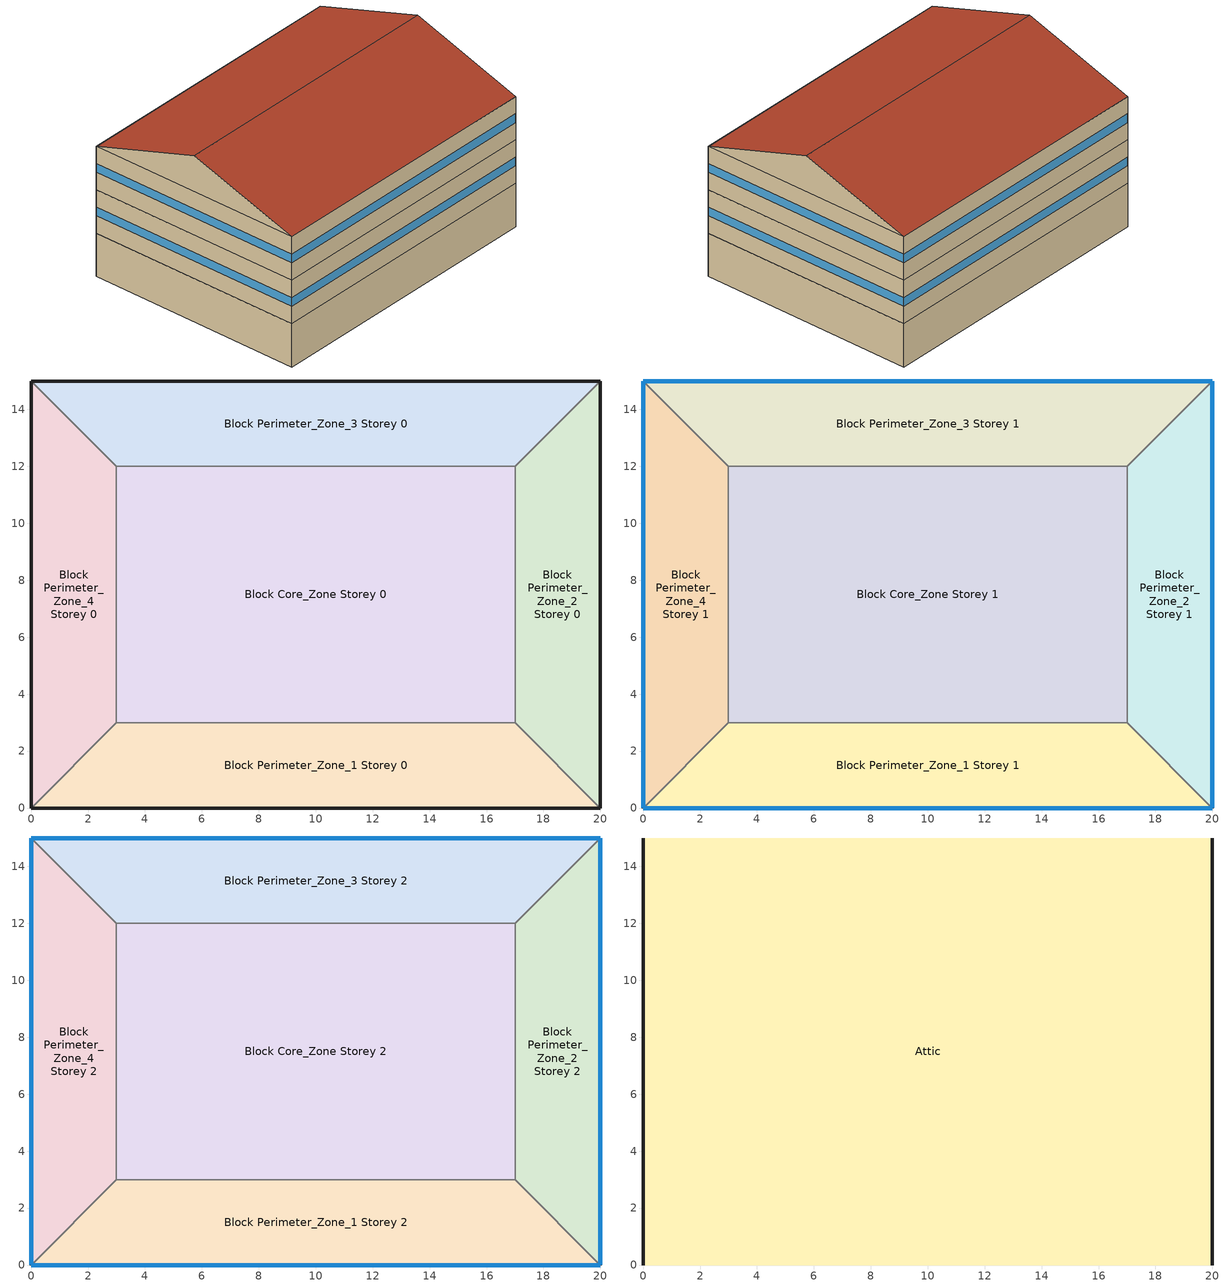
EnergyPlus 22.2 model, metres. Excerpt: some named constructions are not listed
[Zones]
Block Perimeter_Zone_1 Storey 0
 floor ground (GroundSlab): 17,3 20,0 0,0 3,3 z-3
 wall ground (GroundWall): 0,0 20,0 z-3:0
 wall to Block Perimeter_Zone_4 Storey 0 (Partition): 3,3 0,0 z-3:0
 wall to Block Perimeter_Zone_2 Storey 0 (Partition): 20,0 17,3 z-3:0
 wall to Block Core_Zone Storey 0 (Partition): 17,3 3,3 z-3:0
Block Perimeter_Zone_2 Storey 0
 floor ground (GroundSlab): 20,15 20,0 17,3 17,12 z-3
 wall ground (GroundWall): 20,0 20,15 z-3:0
 wall to Block Perimeter_Zone_3 Storey 0 (Partition): 20,15 17,12 z-3:0
 wall to Block Core_Zone Storey 0 (Partition): 17,12 17,3 z-3:0
Block Perimeter_Zone_3 Storey 0
 floor ground (GroundSlab): 20,15 17,12 3,12 0,15 z-3
 wall ground (GroundWall): 20,15 0,15 z-3:0
 wall to Block Perimeter_Zone_4 Storey 0 (Partition): 0,15 3,12 z-3:0
 wall to Block Core_Zone Storey 0 (Partition): 3,12 17,12 z-3:0
Block Perimeter_Zone_4 Storey 0
 floor ground (GroundSlab): 0,15 3,12 3,3 0,0 z-3
 wall ground (GroundWall): 0,15 0,0 z-3:0
 wall to Block Core_Zone Storey 0 (Partition): 3,3 3,12 z-3:0
Block Core_Zone Storey 0
 floor ground (GroundSlab): 17,12 17,3 3,3 3,12 z-3
Block Perimeter_Zone_1 Storey 1
 floor to Block Perimeter_Zone_1 Storey 0 (BasementCeiling_Reversed): 20,0 0,0 3,3 17,3 z0
 wall outside (Facade): 0,0 20,0 z0:3
 wall to Block Perimeter_Zone_4 Storey 1 (Partition): 3,3 0,0 z0:3
 wall to Block Perimeter_Zone_2 Storey 1 (Partition): 20,0 17,3 z0:3
 wall to Block Core_Zone Storey 1 (Partition): 17,3 3,3 z0:3
 window (single): 0.01,0 19.99,0 z1.2:1.8
Block Perimeter_Zone_2 Storey 1
 floor to Block Perimeter_Zone_2 Storey 0 (BasementCeiling_Reversed): 20,15 20,0 17,3 17,12 z0
 wall outside (Facade): 20,0 20,15 z0:3
 wall to Block Perimeter_Zone_3 Storey 1 (Partition): 20,15 17,12 z0:3
 wall to Block Core_Zone Storey 1 (Partition): 17,12 17,3 z0:3
 window (single): 20,0.01 20,14.99 z1.2:1.8
Block Perimeter_Zone_3 Storey 1
 floor to Block Perimeter_Zone_3 Storey 0 (BasementCeiling_Reversed): 20,15 17,12 3,12 0,15 z0
 wall outside (Facade): 20,15 0,15 z0:3
 wall to Block Perimeter_Zone_4 Storey 1 (Partition): 0,15 3,12 z0:3
 wall to Block Core_Zone Storey 1 (Partition): 3,12 17,12 z0:3
 window (single): 19.99,15 0.01,15 z1.2:1.8
Block Perimeter_Zone_4 Storey 1
 floor to Block Perimeter_Zone_4 Storey 0 (BasementCeiling_Reversed): 0,15 3,12 3,3 0,0 z0
 wall outside (Facade): 0,15 0,0 z0:3
 wall to Block Core_Zone Storey 1 (Partition): 3,3 3,12 z0:3
 window (single): 0,14.99 0,0.01 z1.2:1.8
Block Core_Zone Storey 1
 floor to Block Core_Zone Storey 0 (BasementCeiling_Reversed): 17,12 17,3 3,3 3,12 z0
Block Perimeter_Zone_1 Storey 2
 floor to Block Perimeter_Zone_1 Storey 1 (FloorCeiling_Reversed): 20,0 0,0 3,3 17,3 z3
 wall outside (Facade): 0,0 20,0 z3:6
 wall to Block Perimeter_Zone_4 Storey 2 (Partition): 3,3 0,0 z3:6
 wall to Block Perimeter_Zone_2 Storey 2 (Partition): 20,0 17,3 z3:6
 wall to Block Core_Zone Storey 2 (Partition): 17,3 3,3 z3:6
 window (single): 0.01,0 19.99,0 z4.2:4.8
Block Perimeter_Zone_2 Storey 2
 floor to Block Perimeter_Zone_2 Storey 1 (FloorCeiling_Reversed): 20,15 20,0 17,3 17,12 z3
 wall outside (Facade): 20,0 20,15 z3:6
 wall to Block Perimeter_Zone_3 Storey 2 (Partition): 20,15 17,12 z3:6
 wall to Block Core_Zone Storey 2 (Partition): 17,12 17,3 z3:6
 window (single): 20,0.01 20,14.99 z4.2:4.8
Block Perimeter_Zone_3 Storey 2
 floor to Block Perimeter_Zone_3 Storey 1 (FloorCeiling_Reversed): 20,15 17,12 3,12 0,15 z3
 wall outside (Facade): 20,15 0,15 z3:6
 wall to Block Perimeter_Zone_4 Storey 2 (Partition): 0,15 3,12 z3:6
 wall to Block Core_Zone Storey 2 (Partition): 3,12 17,12 z3:6
 window (single): 19.99,15 0.01,15 z4.2:4.8
Block Perimeter_Zone_4 Storey 2
 floor to Block Perimeter_Zone_4 Storey 1 (FloorCeiling_Reversed): 0,15 3,12 3,3 0,0 z3
 wall outside (Facade): 0,15 0,0 z3:6
 wall to Block Core_Zone Storey 2 (Partition): 3,3 3,12 z3:6
 window (single): 0,14.99 0,0.01 z4.2:4.8
Block Core_Zone Storey 2
 floor to Block Core_Zone Storey 1 (FloorCeiling_Reversed): 17,12 17,3 3,3 3,12 z3
Attic
 floor to Block Perimeter_Zone_1 Storey 2 (AtticFloor): 20,0 0,0 3,3 17,3 z6
 floor to Block Perimeter_Zone_2 Storey 2 (AtticFloor): 20,15 20,0 17,3 17,12 z6
 floor to Block Perimeter_Zone_3 Storey 2 (AtticFloor): 20,15 17,12 3,12 0,15 z6
 floor to Block Perimeter_Zone_4 Storey 2 (AtticFloor): 0,15 3,12 3,3 0,0 z6
 floor to Block Core_Zone Storey 2 (AtticFloor): 17,12 17,3 3,3 3,12 z6
 wall outside (Facade): 0,0,6 0,7.5,8.5 0,15,6; 20,0,6 20,15,6 20,7.5,8.5
 roof outside (AtticRoof): 0,7.5,8.5 0,0,6 20,0,6 20,7.5,8.5; 0,7.5,8.5 20,7.5,8.5 20,15,6 0,15,6
[SCHEDULE:DAY:HOURLY]
d_AlwaysOff_00: 0, 0, 0, 0, 0, 0, 0, 0, 0, 0, 0, 0, 0, 0, 0, 0, 0, 0, 0, 0, 0, 0, 0, 0
Block Perimeter_Zone_1 Storey 1_warm_residential_THERMOSTAT_HeatingDesignDay; Heating_Monday; Heating_Tuesday; Heating_Wednesday; Heating_Thursday; Heating_Friday; Heating_Saturday; Heating_Sunday: 21, 21, 21, 21, 21, 21, 21, 21, 21, 21, 21, 21, 21, 21, 21, 21, 21, 21, 21, 21, 21, 21, 21, 21
Block Perimeter_Zone_1 Storey 1_warm_residential_THERMOSTAT_CoolingDesignDay; Cooling_Monday; Cooling_Tuesday; Cooling_Wednesday; Cooling_Thursday; Cooling_Friday; Cooling_Saturday; Cooling_Sunday: 24, 24, 24, 24, 24, 24, 24, 24, 24, 24, 24, 24, 24, 24, 24, 24, 24, 24, 24, 24, 24, 24, 24, 24
d_Block Core_Zone Storey 1_office_unweatherized_INFILTRATION_Schedule_00; d_Block Core_Zone Storey 2_office_unweatherized_INFILTRATION_Schedule_00; d_Block Perimeter_Zone_1 Storey 0_office_unweatherized_INFILTRATION_Schedule_00; d_Block Perimeter_Zone_2 Storey 0_office_unweatherized_INFILTRATION_Schedule_00; d_Block Perimeter_Zone_3 Storey 0_office_unweatherized_INFILTRATION_Schedule_00; d_Block Perimeter_Zone_4 Storey 0_office_unweatherized_INFILTRATION_Schedule_00; d_Block Core_Zone Storey 0_office_unweatherized_INFILTRATION_Schedule_00: 1, 1, 1, 1, 1, 1, 1, 1, 1, 1, 1, 1, 1, 1, 1, 1, 1, 1, 1, 1, 1, 1, 1, 1
d_Block Core_Zone Storey 2_residential_PEOPLE_Activity_Schedule_00; d_Block Perimeter_Zone_1 Storey 0_residential_PEOPLE_Activity_Schedule_00; d_Block Perimeter_Zone_2 Storey 0_residential_PEOPLE_Activity_Schedule_00; d_Block Perimeter_Zone_3 Storey 0_residential_PEOPLE_Activity_Schedule_00; d_Block Perimeter_Zone_4 Storey 0_residential_PEOPLE_Activity_Schedule_00; d_Block Core_Zone Storey 0_residential_PEOPLE_Activity_Schedule_00: 111.552, 111.552, 111.552, 111.552, 111.552, 111.552, 111.552, 111.552, 111.552, 111.552, 111.552, 111.552, 111.552, 111.552, 111.552, 111.552, 111.552, 111.552, 111.552, 111.552, 111.552, 111.552, 111.552, 111.552
d_Block Core_Zone Storey 2_residential_good_WATER_TargetWaterTemperatureSch_00; d_Block Perimeter_Zone_1 Storey 0_residential_good_WATER_TargetWaterTemperatureSch_00; d_Block Perimeter_Zone_2 Storey 0_residential_good_WATER_TargetWaterTemperatureSch_00; d_Block Perimeter_Zone_3 Storey 0_residential_good_WATER_TargetWaterTemperatureSch_00; d_Block Perimeter_Zone_4 Storey 0_residential_good_WATER_TargetWaterTemperatureSch_00; d_Block Core_Zone Storey 0_residential_good_WATER_TargetWaterTemperatureSch_00: 55, 55, 55, 55, 55, 55, 55, 55, 55, 55, 55, 55, 55, 55, 55, 55, 55, 55, 55, 55, 55, 55, 55, 55
d_Block Core_Zone Storey 2_residential_good_WATER_InletWaterTemperatureSch_00; d_Block Perimeter_Zone_1 Storey 0_residential_good_WATER_InletWaterTemperatureSch_00; d_Block Perimeter_Zone_2 Storey 0_residential_good_WATER_InletWaterTemperatureSch_00; d_Block Perimeter_Zone_3 Storey 0_residential_good_WATER_InletWaterTemperatureSch_00; d_Block Perimeter_Zone_4 Storey 0_residential_good_WATER_InletWaterTemperatureSch_00; d_Block Core_Zone Storey 0_residential_good_WATER_InletWaterTemperatureSch_00: 10, 10, 10, 10, 10, 10, 10, 10, 10, 10, 10, 10, 10, 10, 10, 10, 10, 10, 10, 10, 10, 10, 10, 10
[SCHEDULE:WEEK:DAILY]
w_AlwaysOff_00: d_AlwaysOff_00, d_AlwaysOff_00, d_AlwaysOff_00, d_AlwaysOff_00, d_AlwaysOff_00, d_AlwaysOff_00, d_AlwaysOff_00, d_AlwaysOff_00, d_AlwaysOff_00, d_AlwaysOff_00, d_AlwaysOff_00, d_AlwaysOff_00
Heating_RegularWeek: Heating_Sunday, Heating_Monday, Heating_Tuesday, Heating_Wednesday, Heating_Thursday, Heating_Friday, Heating_Saturday, Heating_Sunday, Block Perimeter_Zone_1 Storey 1_warm_residential_THERMOSTAT_HeatingDesignDay, Block Perimeter_Zone_1 Storey 1_warm_residential_THERMOSTAT_HeatingDesignDay, Heating_Monday, Heating_Monday
Heating_All_Monday: Heating_Monday, Heating_Monday, Heating_Monday, Heating_Monday, Heating_Monday, Heating_Monday, Heating_Monday, Heating_Monday, Block Perimeter_Zone_1 Storey 1_warm_residential_THERMOSTAT_HeatingDesignDay, Block Perimeter_Zone_1 Storey 1_warm_residential_THERMOSTAT_HeatingDesignDay, Heating_Monday, Heating_Monday
Cooling_RegularWeek: Cooling_Sunday, Cooling_Monday, Cooling_Tuesday, Cooling_Wednesday, Cooling_Thursday, Cooling_Friday, Cooling_Saturday, Cooling_Sunday, Block Perimeter_Zone_1 Storey 1_warm_residential_THERMOSTAT_CoolingDesignDay, Block Perimeter_Zone_1 Storey 1_warm_residential_THERMOSTAT_CoolingDesignDay, Cooling_Monday, Cooling_Monday
Cooling_All_Monday: Cooling_Monday, Cooling_Monday, Cooling_Monday, Cooling_Monday, Cooling_Monday, Cooling_Monday, Cooling_Monday, Cooling_Monday, Block Perimeter_Zone_1 Storey 1_warm_residential_THERMOSTAT_CoolingDesignDay, Block Perimeter_Zone_1 Storey 1_warm_residential_THERMOSTAT_CoolingDesignDay, Cooling_Monday, Cooling_Monday
w_Block Core_Zone Storey 1_office_unweatherized_INFILTRATION_Schedule_00: d_Block Core_Zone Storey 1_office_unweatherized_INFILTRATION_Schedule_00, d_Block Core_Zone Storey 1_office_unweatherized_INFILTRATION_Schedule_00, d_Block Core_Zone Storey 1_office_unweatherized_INFILTRATION_Schedule_00, d_Block Core_Zone Storey 1_office_unweatherized_INFILTRATION_Schedule_00, d_Block Core_Zone Storey 1_office_unweatherized_INFILTRATION_Schedule_00, d_Block Core_Zone Storey 1_office_unweatherized_INFILTRATION_Schedule_00, d_Block Core_Zone Storey 1_office_unweatherized_INFILTRATION_Schedule_00, d_Block Core_Zone Storey 1_office_unweatherized_INFILTRATION_Schedule_00, d_Block Core_Zone Storey 1_office_unweatherized_INFILTRATION_Schedule_00, d_Block Core_Zone Storey 1_office_unweatherized_INFILTRATION_Schedule_00, d_Block Core_Zone Storey 1_office_unweatherized_INFILTRATION_Schedule_00, d_Block Core_Zone Storey 1_office_unweatherized_INFILTRATION_Schedule_00
w_Block Core_Zone Storey 2_residential_PEOPLE_Activity_Schedule_00: d_Block Core_Zone Storey 2_residential_PEOPLE_Activity_Schedule_00, d_Block Core_Zone Storey 2_residential_PEOPLE_Activity_Schedule_00, d_Block Core_Zone Storey 2_residential_PEOPLE_Activity_Schedule_00, d_Block Core_Zone Storey 2_residential_PEOPLE_Activity_Schedule_00, d_Block Core_Zone Storey 2_residential_PEOPLE_Activity_Schedule_00, d_Block Core_Zone Storey 2_residential_PEOPLE_Activity_Schedule_00, d_Block Core_Zone Storey 2_residential_PEOPLE_Activity_Schedule_00, d_Block Core_Zone Storey 2_residential_PEOPLE_Activity_Schedule_00, d_Block Core_Zone Storey 2_residential_PEOPLE_Activity_Schedule_00, d_Block Core_Zone Storey 2_residential_PEOPLE_Activity_Schedule_00, d_Block Core_Zone Storey 2_residential_PEOPLE_Activity_Schedule_00, d_Block Core_Zone Storey 2_residential_PEOPLE_Activity_Schedule_00
w_Block Core_Zone Storey 2_residential_good_WATER_TargetWaterTemperatureSch_00: d_Block Core_Zone Storey 2_residential_good_WATER_TargetWaterTemperatureSch_00, d_Block Core_Zone Storey 2_residential_good_WATER_TargetWaterTemperatureSch_00, d_Block Core_Zone Storey 2_residential_good_WATER_TargetWaterTemperatureSch_00, d_Block Core_Zone Storey 2_residential_good_WATER_TargetWaterTemperatureSch_00, d_Block Core_Zone Storey 2_residential_good_WATER_TargetWaterTemperatureSch_00, d_Block Core_Zone Storey 2_residential_good_WATER_TargetWaterTemperatureSch_00, d_Block Core_Zone Storey 2_residential_good_WATER_TargetWaterTemperatureSch_00, d_Block Core_Zone Storey 2_residential_good_WATER_TargetWaterTemperatureSch_00, d_Block Core_Zone Storey 2_residential_good_WATER_TargetWaterTemperatureSch_00, d_Block Core_Zone Storey 2_residential_good_WATER_TargetWaterTemperatureSch_00, d_Block Core_Zone Storey 2_residential_good_WATER_TargetWaterTemperatureSch_00, d_Block Core_Zone Storey 2_residential_good_WATER_TargetWaterTemperatureSch_00
w_Block Core_Zone Storey 2_residential_good_WATER_InletWaterTemperatureSch_00: d_Block Core_Zone Storey 2_residential_good_WATER_InletWaterTemperatureSch_00, d_Block Core_Zone Storey 2_residential_good_WATER_InletWaterTemperatureSch_00, d_Block Core_Zone Storey 2_residential_good_WATER_InletWaterTemperatureSch_00, d_Block Core_Zone Storey 2_residential_good_WATER_InletWaterTemperatureSch_00, d_Block Core_Zone Storey 2_residential_good_WATER_InletWaterTemperatureSch_00, d_Block Core_Zone Storey 2_residential_good_WATER_InletWaterTemperatureSch_00, d_Block Core_Zone Storey 2_residential_good_WATER_InletWaterTemperatureSch_00, d_Block Core_Zone Storey 2_residential_good_WATER_InletWaterTemperatureSch_00, d_Block Core_Zone Storey 2_residential_good_WATER_InletWaterTemperatureSch_00, d_Block Core_Zone Storey 2_residential_good_WATER_InletWaterTemperatureSch_00, d_Block Core_Zone Storey 2_residential_good_WATER_InletWaterTemperatureSch_00, d_Block Core_Zone Storey 2_residential_good_WATER_InletWaterTemperatureSch_00
w_Block Core_Zone Storey 2_office_unweatherized_INFILTRATION_Schedule_00: d_Block Core_Zone Storey 2_office_unweatherized_INFILTRATION_Schedule_00, d_Block Core_Zone Storey 2_office_unweatherized_INFILTRATION_Schedule_00, d_Block Core_Zone Storey 2_office_unweatherized_INFILTRATION_Schedule_00, d_Block Core_Zone Storey 2_office_unweatherized_INFILTRATION_Schedule_00, d_Block Core_Zone Storey 2_office_unweatherized_INFILTRATION_Schedule_00, d_Block Core_Zone Storey 2_office_unweatherized_INFILTRATION_Schedule_00, d_Block Core_Zone Storey 2_office_unweatherized_INFILTRATION_Schedule_00, d_Block Core_Zone Storey 2_office_unweatherized_INFILTRATION_Schedule_00, d_Block Core_Zone Storey 2_office_unweatherized_INFILTRATION_Schedule_00, d_Block Core_Zone Storey 2_office_unweatherized_INFILTRATION_Schedule_00, d_Block Core_Zone Storey 2_office_unweatherized_INFILTRATION_Schedule_00, d_Block Core_Zone Storey 2_office_unweatherized_INFILTRATION_Schedule_00
w_Block Perimeter_Zone_1 Storey 0_residential_PEOPLE_Activity_Schedule_00: d_Block Perimeter_Zone_1 Storey 0_residential_PEOPLE_Activity_Schedule_00, d_Block Perimeter_Zone_1 Storey 0_residential_PEOPLE_Activity_Schedule_00, d_Block Perimeter_Zone_1 Storey 0_residential_PEOPLE_Activity_Schedule_00, d_Block Perimeter_Zone_1 Storey 0_residential_PEOPLE_Activity_Schedule_00, d_Block Perimeter_Zone_1 Storey 0_residential_PEOPLE_Activity_Schedule_00, d_Block Perimeter_Zone_1 Storey 0_residential_PEOPLE_Activity_Schedule_00, d_Block Perimeter_Zone_1 Storey 0_residential_PEOPLE_Activity_Schedule_00, d_Block Perimeter_Zone_1 Storey 0_residential_PEOPLE_Activity_Schedule_00, d_Block Perimeter_Zone_1 Storey 0_residential_PEOPLE_Activity_Schedule_00, d_Block Perimeter_Zone_1 Storey 0_residential_PEOPLE_Activity_Schedule_00, d_Block Perimeter_Zone_1 Storey 0_residential_PEOPLE_Activity_Schedule_00, d_Block Perimeter_Zone_1 Storey 0_residential_PEOPLE_Activity_Schedule_00
w_Block Perimeter_Zone_1 Storey 0_residential_good_WATER_TargetWaterTemperatureSch_00: d_Block Perimeter_Zone_1 Storey 0_residential_good_WATER_TargetWaterTemperatureSch_00, d_Block Perimeter_Zone_1 Storey 0_residential_good_WATER_TargetWaterTemperatureSch_00, d_Block Perimeter_Zone_1 Storey 0_residential_good_WATER_TargetWaterTemperatureSch_00, d_Block Perimeter_Zone_1 Storey 0_residential_good_WATER_TargetWaterTemperatureSch_00, d_Block Perimeter_Zone_1 Storey 0_residential_good_WATER_TargetWaterTemperatureSch_00, d_Block Perimeter_Zone_1 Storey 0_residential_good_WATER_TargetWaterTemperatureSch_00, d_Block Perimeter_Zone_1 Storey 0_residential_good_WATER_TargetWaterTemperatureSch_00, d_Block Perimeter_Zone_1 Storey 0_residential_good_WATER_TargetWaterTemperatureSch_00, d_Block Perimeter_Zone_1 Storey 0_residential_good_WATER_TargetWaterTemperatureSch_00, d_Block Perimeter_Zone_1 Storey 0_residential_good_WATER_TargetWaterTemperatureSch_00, d_Block Perimeter_Zone_1 Storey 0_residential_good_WATER_TargetWaterTemperatureSch_00, d_Block Perimeter_Zone_1 Storey 0_residential_good_WATER_TargetWaterTemperatureSch_00
w_Block Perimeter_Zone_1 Storey 0_residential_good_WATER_InletWaterTemperatureSch_00: d_Block Perimeter_Zone_1 Storey 0_residential_good_WATER_InletWaterTemperatureSch_00, d_Block Perimeter_Zone_1 Storey 0_residential_good_WATER_InletWaterTemperatureSch_00, d_Block Perimeter_Zone_1 Storey 0_residential_good_WATER_InletWaterTemperatureSch_00, d_Block Perimeter_Zone_1 Storey 0_residential_good_WATER_InletWaterTemperatureSch_00, d_Block Perimeter_Zone_1 Storey 0_residential_good_WATER_InletWaterTemperatureSch_00, d_Block Perimeter_Zone_1 Storey 0_residential_good_WATER_InletWaterTemperatureSch_00, d_Block Perimeter_Zone_1 Storey 0_residential_good_WATER_InletWaterTemperatureSch_00, d_Block Perimeter_Zone_1 Storey 0_residential_good_WATER_InletWaterTemperatureSch_00, d_Block Perimeter_Zone_1 Storey 0_residential_good_WATER_InletWaterTemperatureSch_00, d_Block Perimeter_Zone_1 Storey 0_residential_good_WATER_InletWaterTemperatureSch_00, d_Block Perimeter_Zone_1 Storey 0_residential_good_WATER_InletWaterTemperatureSch_00, d_Block Perimeter_Zone_1 Storey 0_residential_good_WATER_InletWaterTemperatureSch_00
w_Block Perimeter_Zone_1 Storey 0_office_unweatherized_INFILTRATION_Schedule_00: d_Block Perimeter_Zone_1 Storey 0_office_unweatherized_INFILTRATION_Schedule_00, d_Block Perimeter_Zone_1 Storey 0_office_unweatherized_INFILTRATION_Schedule_00, d_Block Perimeter_Zone_1 Storey 0_office_unweatherized_INFILTRATION_Schedule_00, d_Block Perimeter_Zone_1 Storey 0_office_unweatherized_INFILTRATION_Schedule_00, d_Block Perimeter_Zone_1 Storey 0_office_unweatherized_INFILTRATION_Schedule_00, d_Block Perimeter_Zone_1 Storey 0_office_unweatherized_INFILTRATION_Schedule_00, d_Block Perimeter_Zone_1 Storey 0_office_unweatherized_INFILTRATION_Schedule_00, d_Block Perimeter_Zone_1 Storey 0_office_unweatherized_INFILTRATION_Schedule_00, d_Block Perimeter_Zone_1 Storey 0_office_unweatherized_INFILTRATION_Schedule_00, d_Block Perimeter_Zone_1 Storey 0_office_unweatherized_INFILTRATION_Schedule_00, d_Block Perimeter_Zone_1 Storey 0_office_unweatherized_INFILTRATION_Schedule_00, d_Block Perimeter_Zone_1 Storey 0_office_unweatherized_INFILTRATION_Schedule_00
w_Block Perimeter_Zone_2 Storey 0_residential_PEOPLE_Activity_Schedule_00: d_Block Perimeter_Zone_2 Storey 0_residential_PEOPLE_Activity_Schedule_00, d_Block Perimeter_Zone_2 Storey 0_residential_PEOPLE_Activity_Schedule_00, d_Block Perimeter_Zone_2 Storey 0_residential_PEOPLE_Activity_Schedule_00, d_Block Perimeter_Zone_2 Storey 0_residential_PEOPLE_Activity_Schedule_00, d_Block Perimeter_Zone_2 Storey 0_residential_PEOPLE_Activity_Schedule_00, d_Block Perimeter_Zone_2 Storey 0_residential_PEOPLE_Activity_Schedule_00, d_Block Perimeter_Zone_2 Storey 0_residential_PEOPLE_Activity_Schedule_00, d_Block Perimeter_Zone_2 Storey 0_residential_PEOPLE_Activity_Schedule_00, d_Block Perimeter_Zone_2 Storey 0_residential_PEOPLE_Activity_Schedule_00, d_Block Perimeter_Zone_2 Storey 0_residential_PEOPLE_Activity_Schedule_00, d_Block Perimeter_Zone_2 Storey 0_residential_PEOPLE_Activity_Schedule_00, d_Block Perimeter_Zone_2 Storey 0_residential_PEOPLE_Activity_Schedule_00
w_Block Perimeter_Zone_2 Storey 0_residential_good_WATER_TargetWaterTemperatureSch_00: d_Block Perimeter_Zone_2 Storey 0_residential_good_WATER_TargetWaterTemperatureSch_00, d_Block Perimeter_Zone_2 Storey 0_residential_good_WATER_TargetWaterTemperatureSch_00, d_Block Perimeter_Zone_2 Storey 0_residential_good_WATER_TargetWaterTemperatureSch_00, d_Block Perimeter_Zone_2 Storey 0_residential_good_WATER_TargetWaterTemperatureSch_00, d_Block Perimeter_Zone_2 Storey 0_residential_good_WATER_TargetWaterTemperatureSch_00, d_Block Perimeter_Zone_2 Storey 0_residential_good_WATER_TargetWaterTemperatureSch_00, d_Block Perimeter_Zone_2 Storey 0_residential_good_WATER_TargetWaterTemperatureSch_00, d_Block Perimeter_Zone_2 Storey 0_residential_good_WATER_TargetWaterTemperatureSch_00, d_Block Perimeter_Zone_2 Storey 0_residential_good_WATER_TargetWaterTemperatureSch_00, d_Block Perimeter_Zone_2 Storey 0_residential_good_WATER_TargetWaterTemperatureSch_00, d_Block Perimeter_Zone_2 Storey 0_residential_good_WATER_TargetWaterTemperatureSch_00, d_Block Perimeter_Zone_2 Storey 0_residential_good_WATER_TargetWaterTemperatureSch_00
w_Block Perimeter_Zone_2 Storey 0_residential_good_WATER_InletWaterTemperatureSch_00: d_Block Perimeter_Zone_2 Storey 0_residential_good_WATER_InletWaterTemperatureSch_00, d_Block Perimeter_Zone_2 Storey 0_residential_good_WATER_InletWaterTemperatureSch_00, d_Block Perimeter_Zone_2 Storey 0_residential_good_WATER_InletWaterTemperatureSch_00, d_Block Perimeter_Zone_2 Storey 0_residential_good_WATER_InletWaterTemperatureSch_00, d_Block Perimeter_Zone_2 Storey 0_residential_good_WATER_InletWaterTemperatureSch_00, d_Block Perimeter_Zone_2 Storey 0_residential_good_WATER_InletWaterTemperatureSch_00, d_Block Perimeter_Zone_2 Storey 0_residential_good_WATER_InletWaterTemperatureSch_00, d_Block Perimeter_Zone_2 Storey 0_residential_good_WATER_InletWaterTemperatureSch_00, d_Block Perimeter_Zone_2 Storey 0_residential_good_WATER_InletWaterTemperatureSch_00, d_Block Perimeter_Zone_2 Storey 0_residential_good_WATER_InletWaterTemperatureSch_00, d_Block Perimeter_Zone_2 Storey 0_residential_good_WATER_InletWaterTemperatureSch_00, d_Block Perimeter_Zone_2 Storey 0_residential_good_WATER_InletWaterTemperatureSch_00
w_Block Perimeter_Zone_2 Storey 0_office_unweatherized_INFILTRATION_Schedule_00: d_Block Perimeter_Zone_2 Storey 0_office_unweatherized_INFILTRATION_Schedule_00, d_Block Perimeter_Zone_2 Storey 0_office_unweatherized_INFILTRATION_Schedule_00, d_Block Perimeter_Zone_2 Storey 0_office_unweatherized_INFILTRATION_Schedule_00, d_Block Perimeter_Zone_2 Storey 0_office_unweatherized_INFILTRATION_Schedule_00, d_Block Perimeter_Zone_2 Storey 0_office_unweatherized_INFILTRATION_Schedule_00, d_Block Perimeter_Zone_2 Storey 0_office_unweatherized_INFILTRATION_Schedule_00, d_Block Perimeter_Zone_2 Storey 0_office_unweatherized_INFILTRATION_Schedule_00, d_Block Perimeter_Zone_2 Storey 0_office_unweatherized_INFILTRATION_Schedule_00, d_Block Perimeter_Zone_2 Storey 0_office_unweatherized_INFILTRATION_Schedule_00, d_Block Perimeter_Zone_2 Storey 0_office_unweatherized_INFILTRATION_Schedule_00, d_Block Perimeter_Zone_2 Storey 0_office_unweatherized_INFILTRATION_Schedule_00, d_Block Perimeter_Zone_2 Storey 0_office_unweatherized_INFILTRATION_Schedule_00
w_Block Perimeter_Zone_3 Storey 0_residential_PEOPLE_Activity_Schedule_00: d_Block Perimeter_Zone_3 Storey 0_residential_PEOPLE_Activity_Schedule_00, d_Block Perimeter_Zone_3 Storey 0_residential_PEOPLE_Activity_Schedule_00, d_Block Perimeter_Zone_3 Storey 0_residential_PEOPLE_Activity_Schedule_00, d_Block Perimeter_Zone_3 Storey 0_residential_PEOPLE_Activity_Schedule_00, d_Block Perimeter_Zone_3 Storey 0_residential_PEOPLE_Activity_Schedule_00, d_Block Perimeter_Zone_3 Storey 0_residential_PEOPLE_Activity_Schedule_00, d_Block Perimeter_Zone_3 Storey 0_residential_PEOPLE_Activity_Schedule_00, d_Block Perimeter_Zone_3 Storey 0_residential_PEOPLE_Activity_Schedule_00, d_Block Perimeter_Zone_3 Storey 0_residential_PEOPLE_Activity_Schedule_00, d_Block Perimeter_Zone_3 Storey 0_residential_PEOPLE_Activity_Schedule_00, d_Block Perimeter_Zone_3 Storey 0_residential_PEOPLE_Activity_Schedule_00, d_Block Perimeter_Zone_3 Storey 0_residential_PEOPLE_Activity_Schedule_00
w_Block Perimeter_Zone_3 Storey 0_residential_good_WATER_TargetWaterTemperatureSch_00: d_Block Perimeter_Zone_3 Storey 0_residential_good_WATER_TargetWaterTemperatureSch_00, d_Block Perimeter_Zone_3 Storey 0_residential_good_WATER_TargetWaterTemperatureSch_00, d_Block Perimeter_Zone_3 Storey 0_residential_good_WATER_TargetWaterTemperatureSch_00, d_Block Perimeter_Zone_3 Storey 0_residential_good_WATER_TargetWaterTemperatureSch_00, d_Block Perimeter_Zone_3 Storey 0_residential_good_WATER_TargetWaterTemperatureSch_00, d_Block Perimeter_Zone_3 Storey 0_residential_good_WATER_TargetWaterTemperatureSch_00, d_Block Perimeter_Zone_3 Storey 0_residential_good_WATER_TargetWaterTemperatureSch_00, d_Block Perimeter_Zone_3 Storey 0_residential_good_WATER_TargetWaterTemperatureSch_00, d_Block Perimeter_Zone_3 Storey 0_residential_good_WATER_TargetWaterTemperatureSch_00, d_Block Perimeter_Zone_3 Storey 0_residential_good_WATER_TargetWaterTemperatureSch_00, d_Block Perimeter_Zone_3 Storey 0_residential_good_WATER_TargetWaterTemperatureSch_00, d_Block Perimeter_Zone_3 Storey 0_residential_good_WATER_TargetWaterTemperatureSch_00
w_Block Perimeter_Zone_3 Storey 0_residential_good_WATER_InletWaterTemperatureSch_00: d_Block Perimeter_Zone_3 Storey 0_residential_good_WATER_InletWaterTemperatureSch_00, d_Block Perimeter_Zone_3 Storey 0_residential_good_WATER_InletWaterTemperatureSch_00, d_Block Perimeter_Zone_3 Storey 0_residential_good_WATER_InletWaterTemperatureSch_00, d_Block Perimeter_Zone_3 Storey 0_residential_good_WATER_InletWaterTemperatureSch_00, d_Block Perimeter_Zone_3 Storey 0_residential_good_WATER_InletWaterTemperatureSch_00, d_Block Perimeter_Zone_3 Storey 0_residential_good_WATER_InletWaterTemperatureSch_00, d_Block Perimeter_Zone_3 Storey 0_residential_good_WATER_InletWaterTemperatureSch_00, d_Block Perimeter_Zone_3 Storey 0_residential_good_WATER_InletWaterTemperatureSch_00, d_Block Perimeter_Zone_3 Storey 0_residential_good_WATER_InletWaterTemperatureSch_00, d_Block Perimeter_Zone_3 Storey 0_residential_good_WATER_InletWaterTemperatureSch_00, d_Block Perimeter_Zone_3 Storey 0_residential_good_WATER_InletWaterTemperatureSch_00, d_Block Perimeter_Zone_3 Storey 0_residential_good_WATER_InletWaterTemperatureSch_00
w_Block Perimeter_Zone_3 Storey 0_office_unweatherized_INFILTRATION_Schedule_00: d_Block Perimeter_Zone_3 Storey 0_office_unweatherized_INFILTRATION_Schedule_00, d_Block Perimeter_Zone_3 Storey 0_office_unweatherized_INFILTRATION_Schedule_00, d_Block Perimeter_Zone_3 Storey 0_office_unweatherized_INFILTRATION_Schedule_00, d_Block Perimeter_Zone_3 Storey 0_office_unweatherized_INFILTRATION_Schedule_00, d_Block Perimeter_Zone_3 Storey 0_office_unweatherized_INFILTRATION_Schedule_00, d_Block Perimeter_Zone_3 Storey 0_office_unweatherized_INFILTRATION_Schedule_00, d_Block Perimeter_Zone_3 Storey 0_office_unweatherized_INFILTRATION_Schedule_00, d_Block Perimeter_Zone_3 Storey 0_office_unweatherized_INFILTRATION_Schedule_00, d_Block Perimeter_Zone_3 Storey 0_office_unweatherized_INFILTRATION_Schedule_00, d_Block Perimeter_Zone_3 Storey 0_office_unweatherized_INFILTRATION_Schedule_00, d_Block Perimeter_Zone_3 Storey 0_office_unweatherized_INFILTRATION_Schedule_00, d_Block Perimeter_Zone_3 Storey 0_office_unweatherized_INFILTRATION_Schedule_00
w_Block Perimeter_Zone_4 Storey 0_residential_PEOPLE_Activity_Schedule_00: d_Block Perimeter_Zone_4 Storey 0_residential_PEOPLE_Activity_Schedule_00, d_Block Perimeter_Zone_4 Storey 0_residential_PEOPLE_Activity_Schedule_00, d_Block Perimeter_Zone_4 Storey 0_residential_PEOPLE_Activity_Schedule_00, d_Block Perimeter_Zone_4 Storey 0_residential_PEOPLE_Activity_Schedule_00, d_Block Perimeter_Zone_4 Storey 0_residential_PEOPLE_Activity_Schedule_00, d_Block Perimeter_Zone_4 Storey 0_residential_PEOPLE_Activity_Schedule_00, d_Block Perimeter_Zone_4 Storey 0_residential_PEOPLE_Activity_Schedule_00, d_Block Perimeter_Zone_4 Storey 0_residential_PEOPLE_Activity_Schedule_00, d_Block Perimeter_Zone_4 Storey 0_residential_PEOPLE_Activity_Schedule_00, d_Block Perimeter_Zone_4 Storey 0_residential_PEOPLE_Activity_Schedule_00, d_Block Perimeter_Zone_4 Storey 0_residential_PEOPLE_Activity_Schedule_00, d_Block Perimeter_Zone_4 Storey 0_residential_PEOPLE_Activity_Schedule_00
w_Block Perimeter_Zone_4 Storey 0_residential_good_WATER_TargetWaterTemperatureSch_00: d_Block Perimeter_Zone_4 Storey 0_residential_good_WATER_TargetWaterTemperatureSch_00, d_Block Perimeter_Zone_4 Storey 0_residential_good_WATER_TargetWaterTemperatureSch_00, d_Block Perimeter_Zone_4 Storey 0_residential_good_WATER_TargetWaterTemperatureSch_00, d_Block Perimeter_Zone_4 Storey 0_residential_good_WATER_TargetWaterTemperatureSch_00, d_Block Perimeter_Zone_4 Storey 0_residential_good_WATER_TargetWaterTemperatureSch_00, d_Block Perimeter_Zone_4 Storey 0_residential_good_WATER_TargetWaterTemperatureSch_00, d_Block Perimeter_Zone_4 Storey 0_residential_good_WATER_TargetWaterTemperatureSch_00, d_Block Perimeter_Zone_4 Storey 0_residential_good_WATER_TargetWaterTemperatureSch_00, d_Block Perimeter_Zone_4 Storey 0_residential_good_WATER_TargetWaterTemperatureSch_00, d_Block Perimeter_Zone_4 Storey 0_residential_good_WATER_TargetWaterTemperatureSch_00, d_Block Perimeter_Zone_4 Storey 0_residential_good_WATER_TargetWaterTemperatureSch_00, d_Block Perimeter_Zone_4 Storey 0_residential_good_WATER_TargetWaterTemperatureSch_00
w_Block Perimeter_Zone_4 Storey 0_residential_good_WATER_InletWaterTemperatureSch_00: d_Block Perimeter_Zone_4 Storey 0_residential_good_WATER_InletWaterTemperatureSch_00, d_Block Perimeter_Zone_4 Storey 0_residential_good_WATER_InletWaterTemperatureSch_00, d_Block Perimeter_Zone_4 Storey 0_residential_good_WATER_InletWaterTemperatureSch_00, d_Block Perimeter_Zone_4 Storey 0_residential_good_WATER_InletWaterTemperatureSch_00, d_Block Perimeter_Zone_4 Storey 0_residential_good_WATER_InletWaterTemperatureSch_00, d_Block Perimeter_Zone_4 Storey 0_residential_good_WATER_InletWaterTemperatureSch_00, d_Block Perimeter_Zone_4 Storey 0_residential_good_WATER_InletWaterTemperatureSch_00, d_Block Perimeter_Zone_4 Storey 0_residential_good_WATER_InletWaterTemperatureSch_00, d_Block Perimeter_Zone_4 Storey 0_residential_good_WATER_InletWaterTemperatureSch_00, d_Block Perimeter_Zone_4 Storey 0_residential_good_WATER_InletWaterTemperatureSch_00, d_Block Perimeter_Zone_4 Storey 0_residential_good_WATER_InletWaterTemperatureSch_00, d_Block Perimeter_Zone_4 Storey 0_residential_good_WATER_InletWaterTemperatureSch_00
w_Block Perimeter_Zone_4 Storey 0_office_unweatherized_INFILTRATION_Schedule_00: d_Block Perimeter_Zone_4 Storey 0_office_unweatherized_INFILTRATION_Schedule_00, d_Block Perimeter_Zone_4 Storey 0_office_unweatherized_INFILTRATION_Schedule_00, d_Block Perimeter_Zone_4 Storey 0_office_unweatherized_INFILTRATION_Schedule_00, d_Block Perimeter_Zone_4 Storey 0_office_unweatherized_INFILTRATION_Schedule_00, d_Block Perimeter_Zone_4 Storey 0_office_unweatherized_INFILTRATION_Schedule_00, d_Block Perimeter_Zone_4 Storey 0_office_unweatherized_INFILTRATION_Schedule_00, d_Block Perimeter_Zone_4 Storey 0_office_unweatherized_INFILTRATION_Schedule_00, d_Block Perimeter_Zone_4 Storey 0_office_unweatherized_INFILTRATION_Schedule_00, d_Block Perimeter_Zone_4 Storey 0_office_unweatherized_INFILTRATION_Schedule_00, d_Block Perimeter_Zone_4 Storey 0_office_unweatherized_INFILTRATION_Schedule_00, d_Block Perimeter_Zone_4 Storey 0_office_unweatherized_INFILTRATION_Schedule_00, d_Block Perimeter_Zone_4 Storey 0_office_unweatherized_INFILTRATION_Schedule_00
w_Block Core_Zone Storey 0_residential_PEOPLE_Activity_Schedule_00: d_Block Core_Zone Storey 0_residential_PEOPLE_Activity_Schedule_00, d_Block Core_Zone Storey 0_residential_PEOPLE_Activity_Schedule_00, d_Block Core_Zone Storey 0_residential_PEOPLE_Activity_Schedule_00, d_Block Core_Zone Storey 0_residential_PEOPLE_Activity_Schedule_00, d_Block Core_Zone Storey 0_residential_PEOPLE_Activity_Schedule_00, d_Block Core_Zone Storey 0_residential_PEOPLE_Activity_Schedule_00, d_Block Core_Zone Storey 0_residential_PEOPLE_Activity_Schedule_00, d_Block Core_Zone Storey 0_residential_PEOPLE_Activity_Schedule_00, d_Block Core_Zone Storey 0_residential_PEOPLE_Activity_Schedule_00, d_Block Core_Zone Storey 0_residential_PEOPLE_Activity_Schedule_00, d_Block Core_Zone Storey 0_residential_PEOPLE_Activity_Schedule_00, d_Block Core_Zone Storey 0_residential_PEOPLE_Activity_Schedule_00
w_Block Core_Zone Storey 0_residential_good_WATER_TargetWaterTemperatureSch_00: d_Block Core_Zone Storey 0_residential_good_WATER_TargetWaterTemperatureSch_00, d_Block Core_Zone Storey 0_residential_good_WATER_TargetWaterTemperatureSch_00, d_Block Core_Zone Storey 0_residential_good_WATER_TargetWaterTemperatureSch_00, d_Block Core_Zone Storey 0_residential_good_WATER_TargetWaterTemperatureSch_00, d_Block Core_Zone Storey 0_residential_good_WATER_TargetWaterTemperatureSch_00, d_Block Core_Zone Storey 0_residential_good_WATER_TargetWaterTemperatureSch_00, d_Block Core_Zone Storey 0_residential_good_WATER_TargetWaterTemperatureSch_00, d_Block Core_Zone Storey 0_residential_good_WATER_TargetWaterTemperatureSch_00, d_Block Core_Zone Storey 0_residential_good_WATER_TargetWaterTemperatureSch_00, d_Block Core_Zone Storey 0_residential_good_WATER_TargetWaterTemperatureSch_00, d_Block Core_Zone Storey 0_residential_good_WATER_TargetWaterTemperatureSch_00, d_Block Core_Zone Storey 0_residential_good_WATER_TargetWaterTemperatureSch_00
w_Block Core_Zone Storey 0_residential_good_WATER_InletWaterTemperatureSch_00: d_Block Core_Zone Storey 0_residential_good_WATER_InletWaterTemperatureSch_00, d_Block Core_Zone Storey 0_residential_good_WATER_InletWaterTemperatureSch_00, d_Block Core_Zone Storey 0_residential_good_WATER_InletWaterTemperatureSch_00, d_Block Core_Zone Storey 0_residential_good_WATER_InletWaterTemperatureSch_00, d_Block Core_Zone Storey 0_residential_good_WATER_InletWaterTemperatureSch_00, d_Block Core_Zone Storey 0_residential_good_WATER_InletWaterTemperatureSch_00, d_Block Core_Zone Storey 0_residential_good_WATER_InletWaterTemperatureSch_00, d_Block Core_Zone Storey 0_residential_good_WATER_InletWaterTemperatureSch_00, d_Block Core_Zone Storey 0_residential_good_WATER_InletWaterTemperatureSch_00, d_Block Core_Zone Storey 0_residential_good_WATER_InletWaterTemperatureSch_00, d_Block Core_Zone Storey 0_residential_good_WATER_InletWaterTemperatureSch_00, d_Block Core_Zone Storey 0_residential_good_WATER_InletWaterTemperatureSch_00
w_Block Core_Zone Storey 0_office_unweatherized_INFILTRATION_Schedule_00: d_Block Core_Zone Storey 0_office_unweatherized_INFILTRATION_Schedule_00, d_Block Core_Zone Storey 0_office_unweatherized_INFILTRATION_Schedule_00, d_Block Core_Zone Storey 0_office_unweatherized_INFILTRATION_Schedule_00, d_Block Core_Zone Storey 0_office_unweatherized_INFILTRATION_Schedule_00, d_Block Core_Zone Storey 0_office_unweatherized_INFILTRATION_Schedule_00, d_Block Core_Zone Storey 0_office_unweatherized_INFILTRATION_Schedule_00, d_Block Core_Zone Storey 0_office_unweatherized_INFILTRATION_Schedule_00, d_Block Core_Zone Storey 0_office_unweatherized_INFILTRATION_Schedule_00, d_Block Core_Zone Storey 0_office_unweatherized_INFILTRATION_Schedule_00, d_Block Core_Zone Storey 0_office_unweatherized_INFILTRATION_Schedule_00, d_Block Core_Zone Storey 0_office_unweatherized_INFILTRATION_Schedule_00, d_Block Core_Zone Storey 0_office_unweatherized_INFILTRATION_Schedule_00
[SCHEDULE:YEAR]
AlwaysOff: w_AlwaysOff_00, 1, 1, 12, 31
Heating_Year: Heating_RegularWeek, 1, 1, 1, 31, Heating_RegularWeek, 2, 1, 2, 28, Heating_RegularWeek, 3, 1, 3, 31, Heating_RegularWeek, 4, 1, 4, 30, Heating_RegularWeek, 5, 1, 5, 31, Heating_RegularWeek, 6, 1, 6, 30, Heating_All_Monday, 7, 1, 7, 31, Heating_All_Monday, 8, 1, 8, 31, Heating_All_Monday, 9, 1, 9, 30, Heating_All_Monday, 10, 1, 10, 31, Heating_All_Monday, 11, 1, 11, 30, Heating_All_Monday, 12, 1, 12, 31
Cooling_Year: Cooling_RegularWeek, 1, 1, 1, 31, Cooling_RegularWeek, 2, 1, 2, 28, Cooling_RegularWeek, 3, 1, 3, 31, Cooling_RegularWeek, 4, 1, 4, 30, Cooling_RegularWeek, 5, 1, 5, 31, Cooling_RegularWeek, 6, 1, 6, 30, Cooling_All_Monday, 7, 1, 7, 31, Cooling_All_Monday, 8, 1, 8, 31, Cooling_All_Monday, 9, 1, 9, 30, Cooling_All_Monday, 10, 1, 10, 31, Cooling_All_Monday, 11, 1, 11, 30, Cooling_All_Monday, 12, 1, 12, 31
